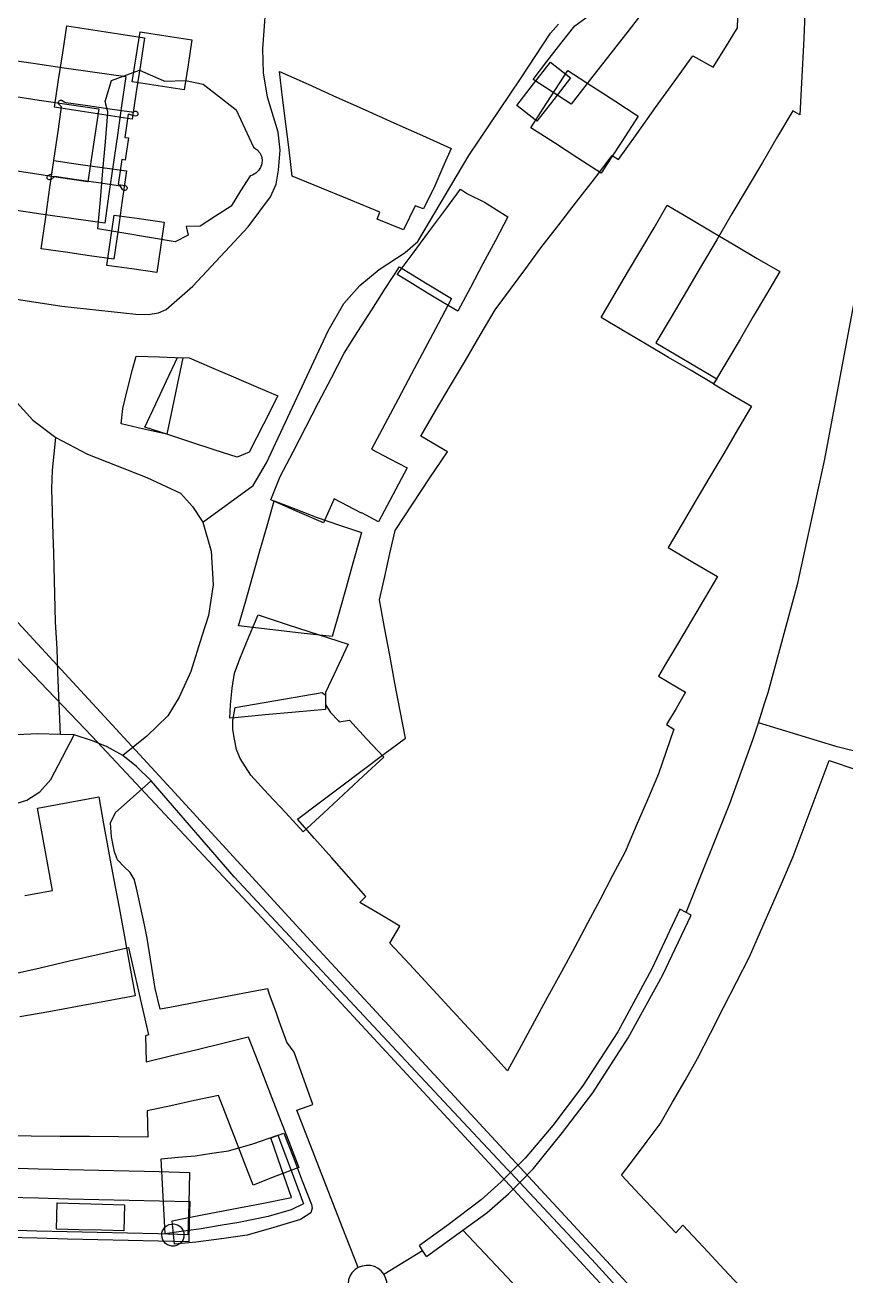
# Model space of a CAD drawing. Header units: metres. Extents: x 2534007 to 2539113, y 1151834 to 1154458.
# Drawn here: x 2538373.9 to 2538502.9, y 1152501.5 to 1152698 of the extents above; entities that cross this region are included whole.
import ezdxf

# ---------------------------------------------------------------- set-up
doc = ezdxf.new("R2010")
doc.units = ezdxf.units.M
for name, color, linetype in [('Buildings', 7, 'Continuous'), ('Rail', 7, 'Continuous'), ('Roads', 7, 'Continuous')]:
    doc.layers.add(name, color=color, linetype=linetype)

msp = doc.modelspace()

# ---------------------------------------------------------------- linework, layer by layer
at = {"layer": 'Buildings'}
for points in [[(2538496.409, 1152699.916), (2538496.213, 1152695.926), (2538496.018, 1152691.936), (2538495.822, 1152687.946), (2538495.626, 1152683.956), (2538494.5, 1152684.568), (2538492.112, 1152680.517), (2538489.723, 1152676.466), (2538487.335, 1152672.415), (2538484.947, 1152668.364), (2538482.558, 1152664.314), (2538480.17, 1152660.263), (2538477.782, 1152656.212), (2538475.393, 1152652.161), (2538473.005, 1152648.11), (2538476.185, 1152646.235), (2538479.364, 1152644.361), (2538482.544, 1152642.486), (2538482.06, 1152641.666), (2538485.035, 1152639.912), (2538488.01, 1152638.158), (2538485.828, 1152634.458), (2538483.647, 1152630.758), (2538481.465, 1152627.059), (2538479.283, 1152623.359), (2538477.102, 1152619.659), (2538474.92, 1152615.959), (2538478.787, 1152613.679), (2538482.654, 1152611.399), (2538480.623, 1152607.955), (2538478.592, 1152604.511), (2538476.561, 1152601.067), (2538474.53, 1152597.623), (2538473.426, 1152595.751), (2538477.665, 1152593.251), (2538476.16, 1152590.698), (2538474.654, 1152588.145), (2538475.831, 1152587.45), (2538474.608, 1152583.938), (2538473.384, 1152580.425), (2538471.651, 1152576.336), (2538469.917, 1152572.248), (2538468.184, 1152568.159), (2538466.202, 1152564.415), (2538464.219, 1152560.67), (2538462.237, 1152556.926), (2538460.255, 1152553.181), (2538458.145, 1152549.3), (2538456.035, 1152545.42), (2538453.924, 1152541.539), (2538451.814, 1152537.659), (2538449.704, 1152533.778), (2538446.617, 1152537.12), (2538443.529, 1152540.462), (2538440.442, 1152543.804), (2538437.355, 1152547.146), (2538434.267, 1152550.488), (2538431.18, 1152553.83), (2538432.756, 1152556.503), (2538429.623, 1152558.351), (2538426.489, 1152560.198), (2538427.435, 1152561.121), (2538424.745, 1152564.167), (2538422.055, 1152567.213), (2538419.365, 1152570.258), (2538416.675, 1152573.304), (2538420.07, 1152575.849), (2538423.464, 1152578.394), (2538426.859, 1152580.938), (2538430.253, 1152583.483), (2538433.648, 1152586.028), (2538432.799, 1152590.316), (2538431.991, 1152594.675), (2538431.182, 1152599.035), (2538430.374, 1152603.395), (2538429.565, 1152607.754), (2538430.385, 1152611.386), (2538431.204, 1152615.018), (2538432.024, 1152618.65), (2538434.758, 1152622.769), (2538437.492, 1152626.887), (2538440.226, 1152631.006), (2538436.054, 1152633.466), (2538438.391, 1152637.43), (2538440.728, 1152641.395), (2538443.066, 1152645.359), (2538445.403, 1152649.324), (2538447.74, 1152653.288), (2538450.14, 1152656.536), (2538452.54, 1152659.783), (2538454.94, 1152663.031), (2538457.742, 1152666.655), (2538460.544, 1152670.279), (2538463.346, 1152673.902), (2538466.148, 1152677.526), (2538467.143, 1152676.94), (2538470.05, 1152681.004), (2538472.958, 1152685.068), (2538475.866, 1152689.132), (2538478.773, 1152693.196), (2538482, 1152691.426), (2538483.915, 1152694.511), (2538485.829, 1152697.595), (2538485.991, 1152702.412)], [(2538370.308, 1152692.728), (2538375.158, 1152692.031), (2538380.007, 1152691.334), (2538384.857, 1152690.637), (2538389.706, 1152689.94), (2538389.706, 1152689.94), (2538389.044, 1152685.334), (2538388.382, 1152680.727), (2538387.72, 1152676.121), (2538387.058, 1152671.514), (2538386.396, 1152666.908), (2538381.547, 1152667.605), (2538376.697, 1152668.302), (2538371.848, 1152668.998)], [(2538371.418, 1152686.967), (2538376.104, 1152686.265), (2538380.789, 1152685.563), (2538385.475, 1152684.861), (2538385.475, 1152684.861), (2538384.903, 1152681.044), (2538384.331, 1152677.226), (2538383.759, 1152673.409), (2538379.073, 1152674.111), (2538374.388, 1152674.813), (2538369.702, 1152675.515)], [(2538486.975, 1152499.075), (2538483.728, 1152502.56), (2538480.482, 1152506.045), (2538477.235, 1152509.53), (2538476.14, 1152508.289), (2538473.29, 1152511.307), (2538470.439, 1152514.326), (2538467.589, 1152517.344), (2538469.614, 1152520.036), (2538471.64, 1152522.728), (2538473.665, 1152525.42), (2538475.625, 1152528.839), (2538477.584, 1152532.259), (2538479.544, 1152535.678), (2538481.588, 1152539.68), (2538483.632, 1152543.682), (2538485.676, 1152547.684), (2538487.72, 1152551.686), (2538489.434, 1152555.616), (2538491.147, 1152559.546), (2538492.861, 1152563.476), (2538494.574, 1152567.406), (2538495.986, 1152571.186), (2538497.399, 1152574.967), (2538498.811, 1152578.748), (2538500.223, 1152582.528), (2538500.223, 1152582.528), (2538504.55, 1152581.043)], [(2538373.839, 1152561.3), (2538378.184, 1152562.099), (2538377.392, 1152566.404), (2538376.6, 1152570.71), (2538375.808, 1152575.015), (2538380.626, 1152575.902), (2538385.443, 1152576.788), (2538386.225, 1152572.537), (2538387.008, 1152568.287), (2538387.79, 1152564.036), (2538387.79, 1152564.036), (2538388.64, 1152559.413), (2538389.491, 1152554.79), (2538390.341, 1152550.167), (2538391.191, 1152545.544), (2538386.664, 1152544.711), (2538382.136, 1152543.878), (2538377.609, 1152543.045), (2538373.081, 1152542.212)], [(2538371.612, 1152548.887), (2538376.247, 1152549.952), (2538380.882, 1152551.018), (2538385.518, 1152552.083), (2538390.153, 1152553.149), (2538391.199, 1152548.568), (2538392.244, 1152543.986), (2538393.29, 1152539.405), (2538392.818, 1152539.269), (2538392.818, 1152539.269), (2538392.903, 1152535.156), (2538396.916, 1152536.137), (2538400.929, 1152537.118), (2538404.941, 1152538.098), (2538408.954, 1152539.079), (2538410.541, 1152534.978), (2538412.129, 1152530.877), (2538413.716, 1152526.777), (2538415.304, 1152522.676), (2538416.891, 1152518.575), (2538413.302, 1152517.186), (2538409.713, 1152515.796), (2538408.349, 1152519.32), (2538406.985, 1152522.843), (2538405.62, 1152526.367), (2538404.256, 1152529.89), (2538400.525, 1152529.081), (2538396.794, 1152528.272), (2538393.063, 1152527.463), (2538393.148, 1152523.343), (2538388.569, 1152523.381), (2538383.991, 1152523.42), (2538379.412, 1152523.458), (2538374.833, 1152523.496), (2538370.255, 1152523.535)], [(2538371.209, 1152518.499), (2538375.961, 1152518.383), (2538380.712, 1152518.267), (2538385.463, 1152518.15), (2538390.214, 1152518.034), (2538394.965, 1152517.917), (2538399.716, 1152517.801), (2538399.716, 1152517.801), (2538399.596, 1152512.906), (2538399.476, 1152508.01), (2538394.725, 1152508.126), (2538389.974, 1152508.243), (2538385.223, 1152508.359), (2538380.472, 1152508.476), (2538375.721, 1152508.592), (2538370.97, 1152508.708)], [(2538371.167, 1152513.904), (2538375.932, 1152513.787), (2538380.698, 1152513.67), (2538385.463, 1152513.554), (2538390.228, 1152513.437), (2538394.994, 1152513.321), (2538399.759, 1152513.204), (2538399.759, 1152513.204), (2538399.682, 1152510.036), (2538399.604, 1152506.868), (2538394.839, 1152506.985), (2538390.073, 1152507.101), (2538385.308, 1152507.218), (2538380.543, 1152507.334), (2538375.778, 1152507.451), (2538371.012, 1152507.568)]]:
    msp.add_lwpolyline(points, dxfattribs=at)
for points in [[(2538471.828, 1152701.209), (2538468.79, 1152697.314), (2538465.752, 1152693.42), (2538462.714, 1152689.525), (2538459.676, 1152685.63), (2538456.685, 1152687.568), (2538453.694, 1152689.505), (2538455.885, 1152692.313), (2538458.075, 1152695.122), (2538460.266, 1152697.93), (2538464.276, 1152700.829), (2538468.286, 1152703.729), (2538470.164, 1152702.505), (2538471.828, 1152701.209)], [(2538392.665, 1152696.04), (2538392.008, 1152691.782), (2538391.35, 1152687.524), (2538390.693, 1152683.266), (2538386.624, 1152683.894), (2538382.555, 1152684.523), (2538378.486, 1152685.151), (2538379.144, 1152689.409), (2538379.801, 1152693.667), (2538380.459, 1152697.925), (2538384.528, 1152697.297), (2538388.596, 1152696.668), (2538392.665, 1152696.04)], [(2538400.086, 1152695.728), (2538399.479, 1152691.794), (2538398.871, 1152687.859), (2538394.8, 1152688.488), (2538390.728, 1152689.116), (2538391.336, 1152693.05), (2538391.943, 1152696.985), (2538396.015, 1152696.357), (2538400.086, 1152695.728)], [(2538459.591, 1152689.736), (2538456.937, 1152686.334), (2538454.283, 1152682.931), (2538451.131, 1152685.39), (2538453.785, 1152688.793), (2538456.439, 1152692.195), (2538459.591, 1152689.736)], [(2538395.596, 1152689.315), (2538395.801, 1152689.225), (2538399.091, 1152689.348), (2538401.865, 1152688.744), (2538404.445, 1152686.74), (2538407.025, 1152684.735), (2538408.392, 1152681.8), (2538409.758, 1152678.864), (2538410.368, 1152678.423), (2538410.748, 1152677.965), (2538411.003, 1152677.426), (2538411.115, 1152676.844), (2538411.08, 1152676.246), (2538410.896, 1152675.679), (2538410.579, 1152675.175), (2538410.146, 1152674.766), (2538409.625, 1152674.479), (2538409.23, 1152674.378), (2538407.737, 1152671.98), (2538406.243, 1152669.581), (2538403.805, 1152668.024), (2538401.366, 1152666.466), (2538399.176, 1152666.386), (2538399.524, 1152665.056), (2538397.473, 1152663.983), (2538393.426, 1152664.665), (2538389.38, 1152665.346), (2538385.333, 1152666.028), (2538385.719, 1152670.589), (2538386.105, 1152675.15), (2538386.492, 1152679.71), (2538386.878, 1152684.271), (2538386.876, 1152684.461), (2538386.848, 1152684.62), (2538386.454, 1152686.046), (2538387.439, 1152689.31), (2538391.851, 1152690.965), (2538395.596, 1152689.315)], [(2538438.25, 1152672.785), (2538436.465, 1152669.183), (2538435.154, 1152669.616), (2538433.354, 1152665.851), (2538429.208, 1152667.56), (2538429.646, 1152668.624), (2538425.054, 1152670.516), (2538420.463, 1152672.409), (2538415.871, 1152674.301), (2538415.365, 1152678.417), (2538414.858, 1152682.532), (2538414.351, 1152686.648), (2538413.845, 1152690.763), (2538418.339, 1152688.746), (2538422.832, 1152686.728), (2538427.326, 1152684.711), (2538431.819, 1152682.693), (2538436.313, 1152680.675), (2538440.806, 1152678.658), (2538439.528, 1152675.722), (2538438.25, 1152672.785)], [(2538467.633, 1152679.763), (2538466.014, 1152677.267), (2538464.394, 1152674.77), (2538460.717, 1152677.152), (2538457.041, 1152679.534), (2538453.364, 1152681.916), (2538455.304, 1152684.91), (2538457.243, 1152687.904), (2538459.183, 1152690.898), (2538462.86, 1152688.515), (2538466.536, 1152686.133), (2538470.213, 1152683.75), (2538467.633, 1152679.763)], [(2538390.625, 1152684.393), (2538390.733, 1152684.371), (2538391.125, 1152684.515), (2538391.225, 1152684.526), (2538391.324, 1152684.511), (2538391.495, 1152684.41), (2538391.558, 1152684.33), (2538391.614, 1152684.139), (2538391.605, 1152684.039), (2538391.573, 1152683.946), (2538391.441, 1152683.794), (2538391.253, 1152683.725), (2538391.046, 1152683.754), (2538390.088, 1152684.038), (2538389.564, 1152680.383), (2538390.125, 1152680.301), (2538389.626, 1152676.826), (2538389.065, 1152676.908), (2538388.503, 1152672.998), (2538389.611, 1152672.828), (2538389.704, 1152672.789), (2538389.784, 1152672.728), (2538389.846, 1152672.648), (2538389.903, 1152672.456), (2538389.861, 1152672.264), (2538389.73, 1152672.111), (2538389.541, 1152672.043), (2538389.443, 1152672.045), (2538389.26, 1152672.123), (2538389.186, 1152672.196), (2538388.849, 1152672.754), (2538385.394, 1152673.249), (2538381.939, 1152673.745), (2538378.484, 1152674.24), (2538377.964, 1152673.774), (2538377.879, 1152673.73), (2538377.779, 1152673.706), (2538377.68, 1152673.709), (2538377.498, 1152673.786), (2538377.423, 1152673.86), (2538377.371, 1152673.945), (2538377.345, 1152674.038), (2538377.341, 1152674.143), (2538377.405, 1152674.329), (2538377.474, 1152674.406), (2538377.564, 1152674.465), (2538378.098, 1152674.655), (2538378.602, 1152678.166), (2538379.106, 1152681.677), (2538379.61, 1152685.188), (2538379.2, 1152685.594), (2538379.148, 1152685.681), (2538379.118, 1152685.878), (2538379.139, 1152685.976), (2538379.183, 1152686.064), (2538379.25, 1152686.141), (2538379.33, 1152686.196), (2538379.426, 1152686.231), (2538379.528, 1152686.243), (2538379.626, 1152686.228), (2538379.718, 1152686.188), (2538380.103, 1152685.915), (2538380.299, 1152685.87), (2538383.741, 1152685.378), (2538387.183, 1152684.885), (2538390.625, 1152684.393)], [(2538389.823, 1152675.114), (2538389.16, 1152670.496), (2538388.497, 1152665.877), (2538387.834, 1152661.259), (2538384.026, 1152661.806), (2538380.219, 1152662.353), (2538376.411, 1152662.9), (2538377.074, 1152667.518), (2538377.737, 1152672.136), (2538378.4, 1152676.754), (2538382.208, 1152676.207), (2538386.015, 1152675.661), (2538389.823, 1152675.114)], [(2538449.748, 1152667.921), (2538447.782, 1152664.216), (2538445.816, 1152660.511), (2538443.849, 1152656.805), (2538441.883, 1152653.1), (2538439.491, 1152654.51), (2538437.099, 1152655.919), (2538434.731, 1152657.379), (2538432.363, 1152658.839), (2538434.846, 1152662.194), (2538437.329, 1152665.55), (2538439.811, 1152668.905), (2538442.294, 1152672.26), (2538443.41, 1152671.541), (2538446.039, 1152670.228), (2538449.748, 1152667.921)], [(2538492.458, 1152659.301), (2538490.378, 1152655.774), (2538488.299, 1152652.247), (2538486.219, 1152648.72), (2538484.14, 1152645.193), (2538482.06, 1152641.666), (2538478.525, 1152643.751), (2538474.989, 1152645.835), (2538471.454, 1152647.92), (2538467.918, 1152650.004), (2538464.383, 1152652.089), (2538466.462, 1152655.616), (2538468.542, 1152659.143), (2538470.621, 1152662.67), (2538472.701, 1152666.197), (2538474.78, 1152669.724), (2538478.316, 1152667.639), (2538481.851, 1152665.555), (2538485.387, 1152663.47), (2538488.922, 1152661.386), (2538492.458, 1152659.301)], [(2538395.729, 1152667.066), (2538395.161, 1152663.114), (2538394.593, 1152659.161), (2538390.662, 1152659.726), (2538386.73, 1152660.291), (2538387.298, 1152664.244), (2538387.866, 1152668.196), (2538391.798, 1152667.631), (2538395.729, 1152667.066)], [(2538433.891, 1152628.46), (2538431.663, 1152624.237), (2538429.435, 1152620.014), (2538426.798, 1152621.404), (2538426.764, 1152621.341), (2538422.44, 1152623.62), (2538420.788, 1152619.828), (2538416.654, 1152621.631), (2538412.519, 1152623.433), (2538413.98, 1152627.119), (2538415.987, 1152630.997), (2538417.994, 1152634.875), (2538420, 1152638.754), (2538422.007, 1152642.632), (2538424.014, 1152646.51), (2538426.182, 1152649.901), (2538428.351, 1152653.292), (2538430.52, 1152656.682), (2538432.688, 1152660.073), (2538436.784, 1152657.566), (2538440.88, 1152655.058), (2538438.786, 1152651.115), (2538436.691, 1152647.172), (2538434.597, 1152643.23), (2538432.503, 1152639.287), (2538430.408, 1152635.344), (2538428.314, 1152631.401), (2538431.103, 1152629.931), (2538433.891, 1152628.46)], [(2538398.66, 1152645.778), (2538397.816, 1152641.776), (2538396.972, 1152637.775), (2538396.128, 1152633.773), (2538392.556, 1152634.579), (2538388.983, 1152635.384), (2538389.24, 1152637.779), (2538389.991, 1152640.851), (2538390.741, 1152643.924), (2538391.323, 1152646.024), (2538394.991, 1152645.901), (2538398.66, 1152645.778)], [(2538409.095, 1152630.935), (2538407.185, 1152630.144), (2538403.567, 1152631.328), (2538399.949, 1152632.511), (2538396.331, 1152633.695), (2538392.713, 1152634.878), (2538394.415, 1152638.517), (2538396.116, 1152642.157), (2538397.818, 1152645.796), (2538399.664, 1152645.743), (2538403.153, 1152644.254), (2538406.642, 1152642.765), (2538410.13, 1152641.275), (2538413.619, 1152639.786), (2538411.357, 1152635.361), (2538409.095, 1152630.935)], [(2538426.489, 1152617.361), (2538425.403, 1152613.513), (2538424.316, 1152609.665), (2538423.23, 1152605.817), (2538422.143, 1152601.969), (2538417.242, 1152602.533), (2538412.34, 1152603.096), (2538407.439, 1152603.66), (2538408.556, 1152607.59), (2538409.673, 1152611.52), (2538410.789, 1152615.45), (2538411.906, 1152619.38), (2538413.023, 1152623.31), (2538416.41, 1152621.987), (2538419.796, 1152620.665), (2538423.275, 1152619.483), (2538426.754, 1152618.3), (2538426.489, 1152617.361)], [(2538406.859, 1152589.214), (2538406.075, 1152589.143), (2538406.143, 1152591.255), (2538406.421, 1152593.873), (2538406.786, 1152596.213), (2538407.616, 1152598.499), (2538409.053, 1152601.939), (2538410.489, 1152605.379), (2538415.199, 1152603.841), (2538419.91, 1152602.304), (2538424.62, 1152600.766), (2538422.84, 1152596.973), (2538421.06, 1152593.18), (2538421.098, 1152590.536), (2538416.352, 1152590.095), (2538411.605, 1152589.655), (2538406.859, 1152589.214)], [(2538423.113, 1152588.72), (2538423.235, 1152588.584), (2538424.851, 1152588.826), (2538427.545, 1152585.922), (2538430.238, 1152583.018), (2538427.078, 1152580.087), (2538423.917, 1152577.157), (2538420.757, 1152574.226), (2538417.596, 1152571.295), (2538414.847, 1152574.26), (2538412.097, 1152577.225), (2538409.348, 1152580.19), (2538408.496, 1152581.496), (2538407.7, 1152582.845), (2538407.115, 1152584.255), (2538406.791, 1152585.831), (2538406.529, 1152587.349), (2538406.54, 1152588.83), (2538406.904, 1152590.805), (2538411.453, 1152591.608), (2538416.002, 1152592.41), (2538420.551, 1152593.213), (2538421.065, 1152592.748), (2538421.085, 1152591.426), (2538421.119, 1152591.265), (2538421.154, 1152591.191), (2538421.865, 1152590.068), (2538423.113, 1152588.72)], [(2538398.411, 1152508.525), (2538395.868, 1152508.143), (2538395.667, 1152512.072), (2538395.467, 1152516.001), (2538395.266, 1152519.93), (2538397.943, 1152520.165), (2538400.621, 1152520.399), (2538403.228, 1152520.8), (2538405.835, 1152521.2), (2538409.673, 1152522.286), (2538413.575, 1152523.626), (2538414.933, 1152520.03), (2538416.292, 1152516.434), (2538417.65, 1152512.838), (2538415.696, 1152511.921), (2538412.08, 1152510.85), (2538407.483, 1152509.925), (2538404.507, 1152509.435), (2538401.53, 1152508.944), (2538398.411, 1152508.525)], [(2538400.7, 1152506.819), (2538397.344, 1152506.515), (2538396.991, 1152510.196), (2538401.683, 1152511.106), (2538406.375, 1152512.016), (2538411.067, 1152512.925), (2538415.759, 1152513.835), (2538414.115, 1152518.541), (2538412.471, 1152523.246), (2538414.539, 1152523.958), (2538415.985, 1152520.222), (2538417.432, 1152516.486), (2538418.878, 1152512.75), (2538419.013, 1152512.168), (2538418.795, 1152511.451), (2538417.138, 1152510.408), (2538412.955, 1152509.164), (2538408.771, 1152507.92), (2538404.736, 1152507.37), (2538400.7, 1152506.819)], [(2538389.505, 1152512.706), (2538389.405, 1152508.619), (2538385.88, 1152508.705), (2538382.356, 1152508.792), (2538378.831, 1152508.878), (2538378.933, 1152513.02), (2538382.457, 1152512.915), (2538385.981, 1152512.811), (2538389.505, 1152512.706)], [(2538397.28, 1152506.226), (2538396.956, 1152506.22), (2538396.595, 1152506.29), (2538396.261, 1152506.43), (2538395.964, 1152506.638), (2538395.713, 1152506.905), (2538395.524, 1152507.216), (2538395.404, 1152507.563), (2538395.359, 1152507.921), (2538395.39, 1152508.283), (2538395.495, 1152508.635), (2538395.67, 1152508.951), (2538395.909, 1152509.229), (2538396.201, 1152509.45), (2538396.528, 1152509.604), (2538396.885, 1152509.688), (2538397.246, 1152509.695), (2538397.609, 1152509.626), (2538397.943, 1152509.485), (2538398.24, 1152509.279), (2538398.493, 1152509.01), (2538398.679, 1152508.701), (2538398.8, 1152508.354), (2538398.845, 1152507.994), (2538398.815, 1152507.63), (2538398.71, 1152507.283), (2538398.534, 1152506.964), (2538398.294, 1152506.686), (2538398.003, 1152506.466), (2538397.675, 1152506.313), (2538397.28, 1152506.226)]]:
    msp.add_lwpolyline(points, close=True, dxfattribs=at)
at = {"layer": 'Rail'}
for points in [[(2538209.258, 1152703.935), (2538229.816, 1152697.083), (2538233.96, 1152695.499), (2538244.979, 1152691.285), (2538250.996, 1152688.985), (2538269.685, 1152680.574), (2538288.686, 1152670.608), (2538304.26, 1152661.263), (2538318.9, 1152651.606), (2538327.656, 1152644.441), (2538336.031, 1152637.59), (2538349.248, 1152626.614), (2538354.409, 1152622.328), (2538371.54, 1152605.508), (2538396.77, 1152578.096), (2538418.766, 1152554.13)], [(2538206.705, 1152700.275), (2538229.736, 1152693.529), (2538251.373, 1152685.154), (2538261.778, 1152680.674), (2538268.123, 1152677.941), (2538283.244, 1152669.799), (2538285.158, 1152668.683), (2538294.67, 1152663.134), (2538299.994, 1152660.029), (2538317.051, 1152648.958), (2538332.099, 1152636.764), (2538346.104, 1152624.483), (2538362.343, 1152609.313), (2538384.443, 1152586.281), (2538416.421, 1152552.099)], [(2538418.766, 1152554.13), (2538482.63, 1152485.09)], [(2538416.421, 1152552.099), (2538480.378, 1152482.96)]]:
    msp.add_lwpolyline(points, dxfattribs=at)
at = {"layer": 'Roads'}
for points in [[(2538489.108, 1152588.445), (2538490.136, 1152591.611), (2538490.641, 1152593.164), (2538495.271, 1152610.389), (2538499.531, 1152629.835), (2538504.161, 1152654.468), (2538505.643, 1152667.063), (2538506.569, 1152683.36), (2538508.051, 1152707.623), (2538507.495, 1152724.478), (2538507.324, 1152727.445)], [(2538413.35, 1152673.049), (2538413.695, 1152675.256), (2538413.971, 1152678.363), (2538413.626, 1152681.191), (2538411.97, 1152686.713), (2538411.349, 1152690.508), (2538411.211, 1152694.304), (2538411.901, 1152703.689)], [(2538401.805, 1152619.936), (2538409.699, 1152625.716), (2538411.835, 1152629.286), (2538421.493, 1152649.99), (2538423.94, 1152654.29), (2538426.454, 1152657.134), (2538429.496, 1152659.648), (2538433.598, 1152662.294), (2538435.581, 1152664.014), (2538443.583, 1152677.539), (2538451.704, 1152689.583), (2538456.453, 1152696.74), (2538457.686, 1152698.165)], [(2538396.029, 1152653.38), (2538400.238, 1152657.038), (2538408.934, 1152666.354), (2538412.453, 1152671.048), (2538413.35, 1152673.049)], [(2538366.73, 1152655.856), (2538366.661, 1152652.615), (2538366.869, 1152649.994), (2538367.559, 1152647.029), (2538368.938, 1152643.718), (2538372.593, 1152638.751), (2538375.076, 1152635.993), (2538378.731, 1152633.234)], [(2538366.73, 1152655.856), (2538379.673, 1152653.864), (2538391.266, 1152652.621), (2538393.199, 1152652.553), (2538394.855, 1152652.829), (2538396.029, 1152653.38)], [(2538379.436, 1152586.581), (2538379.039, 1152596.341), (2538378.906, 1152600.051), (2538378.686, 1152604.265), (2538378.374, 1152615.121), (2538378.285, 1152617.96), (2538378.063, 1152625.198), (2538378.193, 1152628.129), (2538378.731, 1152633.234)], [(2538378.731, 1152633.234), (2538383.698, 1152630.614), (2538392.999, 1152626.984), (2538398.282, 1152624.487), (2538400.19, 1152622.432), (2538401.805, 1152619.936)], [(2538401.805, 1152619.936), (2538403.125, 1152615.386), (2538403.419, 1152610.102), (2538402.685, 1152605.259), (2538401.63, 1152602.06), (2538399.905, 1152596.473), (2538398.113, 1152592.473), (2538396.319, 1152589.508), (2538393.031, 1152586.305), (2538389.251, 1152583.274)], [(2538477.753, 1152558.61), (2538484.728, 1152575.996), (2538484.9, 1152576.495), (2538488.234, 1152585.755), (2538489.108, 1152588.445)], [(2538533.986, 1152577.349), (2538518.345, 1152580.446), (2538501.464, 1152584.676), (2538489.108, 1152588.445)], [(2538292.995, 1152574.842), (2538302.124, 1152571.778), (2538310.934, 1152569.476), (2538317.443, 1152568.603), (2538322.683, 1152568.365), (2538332.604, 1152569.396), (2538345.78, 1152571.223), (2538370.943, 1152575.27), (2538374.17, 1152576.263), (2538376.22, 1152577.585), (2538377.94, 1152579.504), (2538381.579, 1152586.515)], [(2538379.436, 1152586.581), (2538375.848, 1152586.719), (2538365.083, 1152586.168), (2538349.624, 1152586.236), (2538342.659, 1152586.4)], [(2538381.579, 1152586.515), (2538379.436, 1152586.581)], [(2538389.251, 1152583.274), (2538386.804, 1152584.663), (2538384.489, 1152585.589), (2538381.579, 1152586.515)], [(2538393.688, 1152579.301), (2538391.405, 1152581.584), (2538389.251, 1152583.274)], [(2538391.393, 1152562.455), (2538391.016, 1152563.884), (2538390.416, 1152564.9), (2538389.446, 1152565.778), (2538388.385, 1152566.885), (2538387.923, 1152568.133), (2538387.461, 1152570.534), (2538387.316, 1152572.736), (2538388.07, 1152574.324), (2538393.688, 1152579.301)], [(2538406.723, 1152564.216), (2538393.688, 1152579.301)], [(2538419.118, 1152528.455), (2538416.155, 1152536.68), (2538415.013, 1152538.269), (2538413.828, 1152541.551), (2538413.321, 1152542.958), (2538412.305, 1152545.771), (2538412.02, 1152546.624), (2538410.575, 1152546.351), (2538404.795, 1152545.257), (2538402.868, 1152544.893), (2538396.606, 1152543.708), (2538395.104, 1152543.453), (2538394.321, 1152546.674), (2538393.088, 1152554.57), (2538392.646, 1152556.701), (2538391.393, 1152562.455)], [(2538482.38, 1152482.756), (2538463.544, 1152503.416), (2538451.607, 1152516.208), (2538450.14, 1152517.78), (2538449.689, 1152518.263), (2538439.658, 1152528.946), (2538424.158, 1152545.52), (2538406.723, 1152564.216)], [(2538476.781, 1152559.134), (2538472.338, 1152549.763), (2538467.024, 1152539.873), (2538461.459, 1152531.33), (2538456.813, 1152525.148), (2538452.446, 1152520.041), (2538450.14, 1152517.78), (2538448.673, 1152516.341), (2538445.559, 1152513.503), (2538440.164, 1152509.386), (2538435.835, 1152506.294)], [(2538477.753, 1152558.61), (2538476.781, 1152559.134)], [(2538478.543, 1152558.184), (2538477.753, 1152558.61)], [(2538442.67, 1152508.749), (2538446.418, 1152511.453), (2538449.858, 1152514.429), (2538451.607, 1152516.208), (2538453.76, 1152518.398), (2538458.324, 1152524.086), (2538463.073, 1152530.316), (2538468.62, 1152538.933), (2538474.019, 1152548.751), (2538478.543, 1152558.184)], [(2538416.593, 1152527.566), (2538419.118, 1152528.455)], [(2538426.219, 1152502.846), (2538423.723, 1152509.255), (2538416.593, 1152527.566)], [(2538436.926, 1152504.606), (2538442.67, 1152508.749)], [(2538471.756, 1152477.025), (2538459.056, 1152491.313), (2538442.67, 1152508.749)], [(2538430.246, 1152501.8), (2538436.319, 1152505.546)], [(2538436.319, 1152505.546), (2538435.835, 1152506.294)], [(2538436.926, 1152504.606), (2538436.319, 1152505.546)], [(2538426.219, 1152502.846), (2538425.719, 1152502.518), (2538425.228, 1152502.02), (2538424.883, 1152501.471), (2538424.671, 1152500.91), (2538424.578, 1152499.841)], [(2538430.246, 1152501.8), (2538429.815, 1152502.325), (2538429.346, 1152502.699), (2538428.769, 1152502.994), (2538428.143, 1152503.163), (2538427.495, 1152503.196), (2538426.823, 1152503.085), (2538426.219, 1152502.846)], [(2538430.11, 1152498.223), (2538430.428, 1152498.73), (2538430.666, 1152499.386), (2538430.75, 1152500.03), (2538430.699, 1152500.676), (2538430.531, 1152501.253), (2538430.246, 1152501.8)]]:
    msp.add_lwpolyline(points, dxfattribs=at)

doc.saveas('drawing.dxf')
